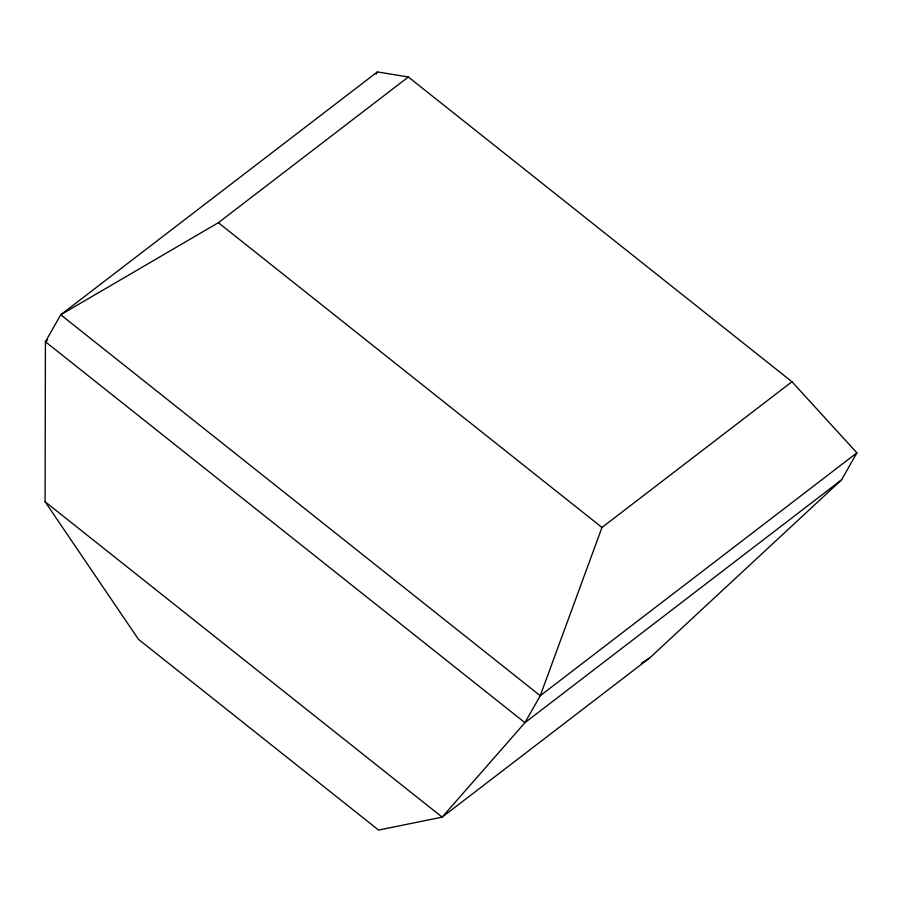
<?xml version="1.0" encoding="UTF-8"?>
<svg xmlns="http://www.w3.org/2000/svg" width="902" height="902" viewBox="0 0 902 902"><rect width="100%" height="100%" fill="white"/><g stroke="black" fill="none" stroke-linecap="round" stroke-linejoin="round"><path stroke-width="1.35" d="M45.1 501.749L45.416 341.745L60.727 314.775L377.374 71.923L408.347 76.997L791.967 381.738L856.9 452.86L841.577 479.83L649.711 657.941L442.16 817.133L378.581 830.077L138.491 639.349L45.1 501.749L442.16 817.133L524.93 722.682L841.577 479.83M791.967 381.738L601.984 527.456L540.253 695.713L524.93 722.682L45.416 341.745L47.637 340.043M376.044 74.268L377.374 71.923M856.9 452.86L540.253 695.713L60.727 314.775L218.363 222.704L408.347 76.997M641.401 663.207L649.711 657.941M218.363 222.704L601.984 527.456"/></g></svg>
